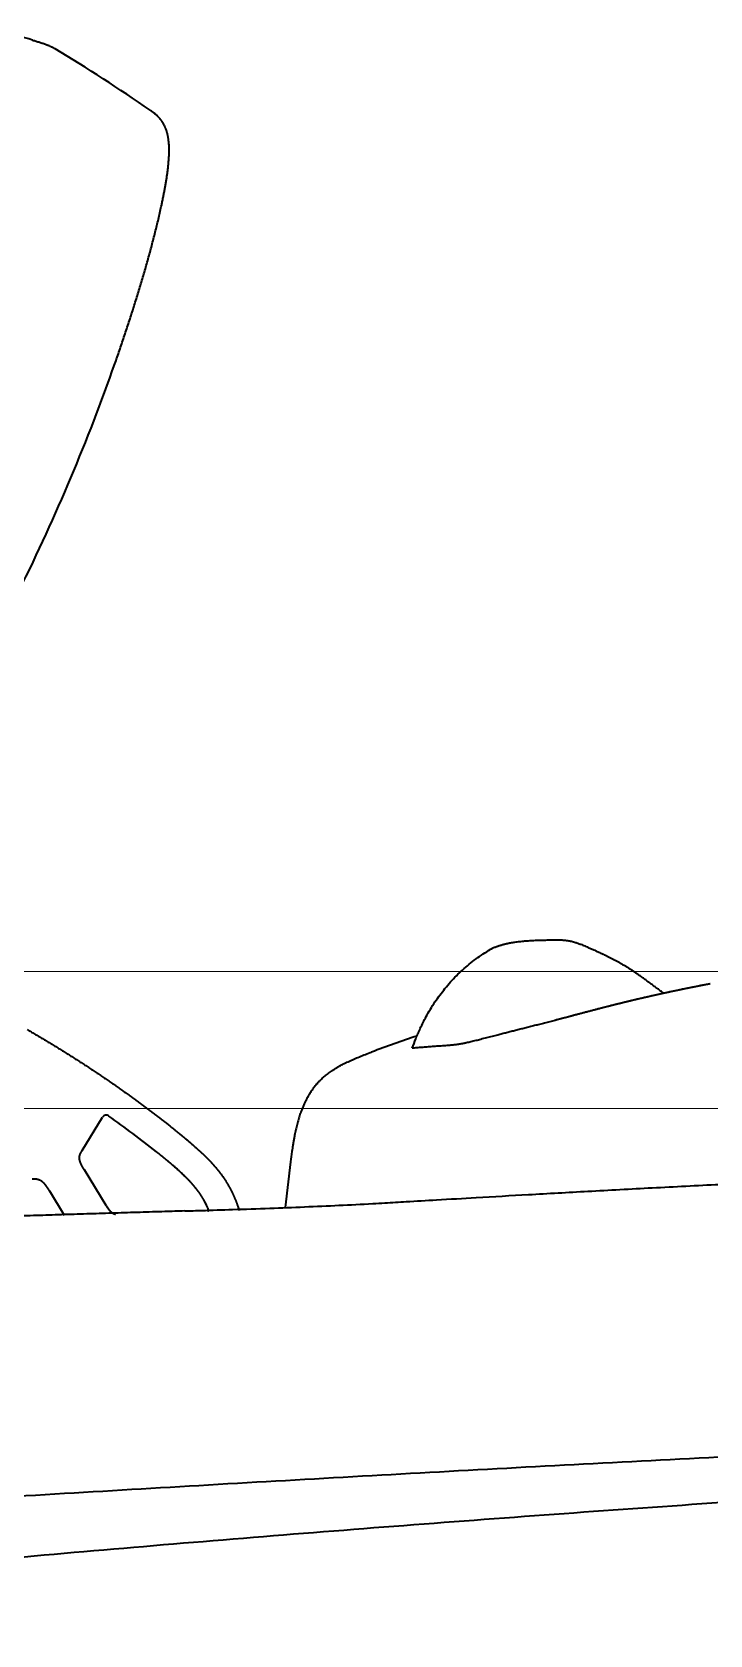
# Model space of a CAD drawing. Header units: millimetres. Extents: x 120 to 10915, y 515 to 8014.
# Drawn here: x 1227.4 to 1382.5, y 3287.7 to 3654.1 of the extents above; entities that cross this region are included whole.
import ezdxf

# ---------------------------------------------------------------- set-up
doc = ezdxf.new("R2010")
doc.units = ezdxf.units.MM
doc.layers.get('0').update_dxf_attribs({"lineweight": 13})
doc.layers.add('201_Dimensions', color=7, linetype='Continuous', lineweight=13)
doc.layers.add('206_Cab_side_and_top_view', color=7, linetype='Continuous', lineweight=13)

# ---------------------------------------------------------------- blocks, each defined once
blk = doc.blocks.new('2488798_1')
at = {"layer": '206_Cab_side_and_top_view', "color": 3, "lineweight": 35}
blk.add_arc((1035.11, 1151.58), 383.49, 55.1241, 58.9867, dxfattribs=at)
for centre, major_axis, ratio, start_param, end_param in [((845.66, 1362.69), (400.72, 105.95), 0.16389, 0.267566, 0.32516), ((1014.7, 1447.55), (-159.1, -284.21), 0.700359, 1.641757, 1.81529)]:
    blk.add_ellipse(centre, major_axis=major_axis, ratio=ratio, start_param=start_param, end_param=end_param, dxfattribs=at)
for points, knots in [([(1227.53, 1482.23), (1227.67, 1482.19), (1227.93, 1482.11), (1228.33, 1481.99), (1228.73, 1481.87), (1229.12, 1481.75), (1229.51, 1481.62), (1229.89, 1481.49), (1230.27, 1481.36), (1230.59, 1481.24), (1230.86, 1481.13), (1231.08, 1481.05), (1231.29, 1480.96), (1231.5, 1480.87), (1231.71, 1480.77), (1231.91, 1480.68), (1232.11, 1480.58), (1232.31, 1480.47), (1232.51, 1480.36), (1232.64, 1480.29), (1232.7, 1480.25)], [0, 0, 0, 0, 0.420592, 0.837698, 1.251498, 1.661981, 2.069217, 2.473265, 2.874234, 3.272204, 3.509682, 3.746224, 3.974288, 4.201641, 4.42829, 4.654347, 4.879812, 5.104883, 5.329656, 5.554664, 5.554664, 5.554664, 5.554664]), ([(1258.2, 1461.43), (1258.17, 1461.51), (1258.12, 1461.67), (1258.03, 1461.93), (1257.92, 1462.19), (1257.81, 1462.44), (1257.7, 1462.69), (1257.57, 1462.93), (1257.44, 1463.16), (1257.31, 1463.38), (1257.17, 1463.59), (1257.04, 1463.78), (1256.91, 1463.95), (1256.78, 1464.11), (1256.65, 1464.28), (1256.51, 1464.43), (1256.36, 1464.59), (1256.21, 1464.74), (1256.05, 1464.9), (1255.87, 1465.07), (1255.66, 1465.25), (1255.45, 1465.42), (1255.24, 1465.58), (1255.01, 1465.76), (1254.73, 1465.95), (1254.51, 1466.11), (1254.39, 1466.19)], [0, 0, 0, 0, 0.23993, 0.525379, 0.80568, 1.081655, 1.353814, 1.622619, 1.888566, 2.152736, 2.412972, 2.626292, 2.837471, 3.049488, 3.259735, 3.471156, 3.683388, 3.898101, 4.111647, 4.372885, 4.639815, 4.916329, 5.21253, 5.409819, 5.804775, 6.225796, 6.225796, 6.225796, 6.225796]), ([(1258.68, 1454.86), (1258.69, 1454.98), (1258.7, 1455.2), (1258.72, 1455.53), (1258.74, 1455.86), (1258.75, 1456.18), (1258.76, 1456.49), (1258.76, 1456.8), (1258.76, 1457.1), (1258.76, 1457.42), (1258.75, 1457.76), (1258.74, 1458.13), (1258.72, 1458.5), (1258.69, 1458.87), (1258.65, 1459.22), (1258.61, 1459.54), (1258.57, 1459.82), (1258.53, 1460.06), (1258.48, 1460.3), (1258.43, 1460.54), (1258.38, 1460.77), (1258.32, 1460.99), (1258.26, 1461.22), (1258.22, 1461.36), (1258.2, 1461.43)], [0, 0, 0, 0, 0.338171, 0.669609, 0.995423, 1.315215, 1.629058, 1.936922, 2.238889, 2.534894, 2.904122, 3.26412, 3.641607, 4.009255, 4.367519, 4.716713, 4.968929, 5.216633, 5.460179, 5.699771, 5.935654, 6.168028, 6.397716, 6.622986, 6.622986, 6.622986, 6.622986]), ([(1257.05, 1444.58), (1257.09, 1444.74), (1257.15, 1445.05), (1257.25, 1445.52), (1257.35, 1445.98), (1257.44, 1446.45), (1257.53, 1446.91), (1257.62, 1447.36), (1257.71, 1447.82), (1257.79, 1448.27), (1257.87, 1448.72), (1257.95, 1449.16), (1258.02, 1449.6), (1258.09, 1450.04), (1258.16, 1450.47), (1258.23, 1450.89), (1258.29, 1451.32), (1258.35, 1451.73), (1258.4, 1452.14), (1258.45, 1452.55), (1258.5, 1452.95), (1258.54, 1453.35), (1258.58, 1453.73), (1258.62, 1454.12), (1258.65, 1454.49), (1258.67, 1454.74), (1258.68, 1454.86)], [0, 0, 0, 0, 0.481493, 0.960077, 1.435888, 1.908443, 2.377991, 2.843887, 3.306343, 3.764704, 4.219758, 4.670255, 5.116569, 5.557835, 5.994657, 6.425942, 6.852312, 7.272657, 7.688524, 8.097893, 8.501373, 8.898554, 9.289351, 9.673541, 10.051027, 10.421613, 10.421613, 10.421613, 10.421613]), ([(1246.35, 1408.23), (1246.52, 1408.74), (1246.88, 1409.75), (1247.4, 1411.27), (1247.92, 1412.79), (1248.43, 1414.32), (1248.94, 1415.84), (1249.44, 1417.37), (1249.93, 1418.89), (1250.42, 1420.42), (1250.9, 1421.95), (1251.38, 1423.48), (1251.85, 1425.01), (1252.31, 1426.53), (1252.76, 1428.06), (1253.21, 1429.59), (1253.64, 1431.12), (1254.07, 1432.64), (1254.49, 1434.16), (1254.89, 1435.68), (1255.29, 1437.18), (1255.67, 1438.69), (1256.04, 1440.18), (1256.4, 1441.66), (1256.73, 1443.12), (1256.95, 1444.1), (1257.05, 1444.58)], [0, 0, 0, 0, 1.608074, 3.21621, 4.824009, 6.431179, 8.037658, 9.64315, 11.247533, 12.850685, 14.452817, 16.053416, 17.652226, 19.2489, 20.843344, 22.434588, 24.02216, 25.604789, 27.182161, 28.751999, 30.313149, 31.863498, 33.40129, 34.923662, 36.428036, 37.911168, 37.911168, 37.911168, 37.911168])]:
    blk.add_open_spline(points, degree=3, knots=knots, dxfattribs=at)
blk = doc.blocks.new('2409089_1')
at = {"layer": '206_Cab_side_and_top_view', "color": 3, "lineweight": 35}
for points, knots in [([(1305.33, 1216.26), (1306.25, 1216.31), (1308.79, 1216.46), (1313.67, 1216.74), (1320.63, 1217.15), (1329.96, 1217.7), (1341.49, 1218.36), (1354.91, 1219.11), (1369.49, 1219.89), (1386.2, 1220.74), (1404.72, 1221.64), (1424.16, 1222.51), (1442.93, 1223.3), (1460.96, 1224.01), (1478.78, 1224.67), (1496.41, 1225.27), (1513.85, 1225.83), (1525.42, 1226.17), (1531.2, 1226.33)], [0, 0, 0, 0, 2.779589, 7.631055, 14.639513, 23.71649, 35.669892, 49.281607, 64.025799, 79.470892, 99.495891, 119.631933, 137.870657, 155.860029, 173.748773, 191.364278, 208.77822, 226.100272, 226.100272, 226.100272, 226.100272]), ([(1262.35, 1214.57), (1260.82, 1214.52), (1257.4, 1214.42), (1252.08, 1214.26), (1246.36, 1214.08), (1240.62, 1213.91), (1234.87, 1213.73), (1229.14, 1213.55), (1223.41, 1213.37), (1217.68, 1213.18), (1213.86, 1213.06), (1211.95, 1212.99)], [0, 0, 0, 0, 4.585735, 10.252853, 15.986893, 21.735411, 27.49544, 33.225292, 38.955136, 44.687159, 50.419166, 50.419166, 50.419166, 50.419166]), ([(1262.35, 1214.57), (1263.63, 1214.61), (1267.27, 1214.72), (1273.75, 1214.93), (1281.61, 1215.19), (1289.72, 1215.51), (1297.57, 1215.85), (1302.76, 1216.12), (1305.33, 1216.26)], [0, 0, 0, 0, 3.850892, 10.925803, 19.454061, 27.428494, 35.283865, 43.017326, 43.017326, 43.017326, 43.017326]), ([(1791.75, 1174.09), (1780, 1173.78), (1756.5, 1173.13), (1721.26, 1172.09), (1686.02, 1170.97), (1650.78, 1169.77), (1615.54, 1168.5), (1580.31, 1167.15), (1545.08, 1165.73), (1509.86, 1164.24), (1474.63, 1162.66), (1439.41, 1161.02), (1404.2, 1159.3), (1368.99, 1157.5), (1333.78, 1155.63), (1298.58, 1153.68), (1263.39, 1151.66), (1228.2, 1149.57), (1193.03, 1147.4), (1157.86, 1145.15), (1122.69, 1142.83), (1087.52, 1140.44), (1052.28, 1137.96), (1016.98, 1135.41), (993.42, 1133.65), (981.65, 1132.76)], [0, 0, 0, 0, 35.259197, 70.518519, 105.777724, 141.036604, 176.294981, 211.552702, 246.809626, 282.066287, 317.327243, 352.586278, 387.843984, 423.1002, 458.354741, 493.607387, 528.857882, 564.105761, 599.350566, 634.592195, 669.830126, 705.064005, 740.36048, 775.822691, 811.234937, 811.234937, 811.234937, 811.234937]), ([(1053.95, 1117.65), (1077.39, 1120.53), (1124.73, 1125.91), (1196.38, 1133.02), (1269.06, 1139.38), (1341.84, 1145.01), (1414.47, 1150.03), (1486.76, 1154.48), (1559.21, 1158.46), (1631.68, 1162.01), (1704.16, 1165.16), (1776.61, 1167.95), (1849.09, 1170.41), (1897.41, 1171.84), (1921.57, 1172.51)], [0, 0, 0, 0, 70.845269, 142.945565, 215.996409, 289.699936, 361.944274, 434.404832, 506.975492, 579.610063, 652.102372, 724.612269, 797.122266, 869.644199, 869.644199, 869.644199, 869.644199])]:
    blk.add_open_spline(points, degree=3, knots=knots, dxfattribs=at)
blk = doc.blocks.new('2470071')
at = {"layer": '206_Cab_side_and_top_view', "color": 3, "lineweight": 35}
for p, q in [((1371.9, 1264.33), (1371.75, 1264.44)), ((1322.32, 1252.38), (1322.01, 1252.35)), ((1286.55, 1225.8), (1285.27, 1215.34))]:
    blk.add_line(p, q, dxfattribs=at)
for centre, radius, start, end in [((1336.84, 1266.57), 9.02, 114.032, 120.8195), ((1334.17, 1270.85), 3.97, 113.2277, 119.4241), ((1420.62, 940.84), 330.89, 108.5334, 110.4394)]:
    blk.add_arc(centre, radius, start, end, dxfattribs=at)
for points, degree, knots in [([(1333.17, 1274.81), (1333.24, 1274.84), (1333.39, 1274.91), (1333.62, 1275), (1333.84, 1275.09), (1334.1, 1275.18), (1334.38, 1275.27), (1334.69, 1275.37), (1335, 1275.46), (1335.32, 1275.55), (1335.64, 1275.63), (1335.97, 1275.7), (1336.3, 1275.78), (1336.6, 1275.83), (1336.94, 1275.9), (1337.35, 1275.97), (1337.87, 1276.04), (1338.4, 1276.11), (1338.95, 1276.18), (1339.51, 1276.24), (1340.08, 1276.29), (1340.67, 1276.33), (1341.28, 1276.37), (1341.9, 1276.41), (1342.54, 1276.44), (1343.19, 1276.47), (1343.87, 1276.49), (1344.56, 1276.51), (1345.26, 1276.52), (1345.99, 1276.53), (1346.48, 1276.54), (1346.73, 1276.54)], 3, [0, 0, 0, 0, 0.246676, 0.489975, 0.729541, 0.974253, 1.297947, 1.622822, 1.949763, 2.279236, 2.612123, 2.948611, 3.289289, 3.632844, 3.839184, 4.35105, 4.874018, 5.409499, 5.958102, 6.520776, 7.097845, 7.689957, 8.297556, 8.920759, 9.560244, 10.214994, 10.889405, 11.578521, 12.287461, 13.011829, 13.756165, 13.756165, 13.756165, 13.756165]), ([(1346.73, 1276.54), (1346.78, 1276.54), (1346.87, 1276.54), (1347.02, 1276.54), (1347.17, 1276.54), (1347.32, 1276.54), (1347.47, 1276.54), (1347.63, 1276.54), (1347.79, 1276.54), (1347.95, 1276.54), (1348.13, 1276.54), (1348.31, 1276.53), (1348.51, 1276.53), (1348.71, 1276.52), (1348.92, 1276.5), (1349.14, 1276.49), (1349.36, 1276.46), (1349.64, 1276.43), (1349.99, 1276.38), (1350.39, 1276.31), (1350.81, 1276.21), (1351.25, 1276.1), (1351.54, 1276.01), (1351.69, 1275.97)], 3, [0, 0, 0, 0, 0.146147, 0.293005, 0.440595, 0.588899, 0.740629, 0.895878, 1.055869, 1.221721, 1.398119, 1.582573, 1.775693, 1.977659, 2.188292, 2.407127, 2.634285, 2.868407, 3.259822, 3.674517, 4.105788, 4.553129, 5.016277, 5.016277, 5.016277, 5.016277]), ([(1351.69, 1275.97), (1351.8, 1275.93), (1352.04, 1275.86), (1352.4, 1275.73), (1352.76, 1275.6), (1353.18, 1275.44), (1353.63, 1275.25), (1354.12, 1275.04), (1354.57, 1274.85), (1354.98, 1274.67), (1355.36, 1274.5), (1355.73, 1274.33), (1355.98, 1274.22), (1356.11, 1274.16)], 3, [0, 0, 0, 0, 0.370861, 0.750052, 1.137056, 1.531076, 2.081359, 2.607066, 3.13794, 3.545546, 3.954752, 4.365177, 4.778851, 4.778851, 4.778851, 4.778851]), ([(1314.39, 1251.79), (1314.64, 1252.5), (1315.2, 1254.02), (1316.25, 1256.43), (1317.36, 1258.7), (1318.51, 1260.7), (1319.55, 1262.35), (1320.67, 1263.94), (1321.85, 1265.47), (1323.12, 1266.94), (1324.45, 1268.34), (1325.87, 1269.68), (1327.37, 1270.97), (1328.96, 1272.2), (1330.58, 1273.31), (1331.68, 1274), (1332.22, 1274.32)], 3, [0, 0, 0, 0, 2.260575, 4.865346, 7.87419, 9.8438, 11.79312, 13.723744, 15.659911, 17.602731, 19.534637, 21.453987, 23.460606, 25.477145, 27.466495, 29.356878, 29.356878, 29.356878, 29.356878]), ([(1356.11, 1274.16), (1356.29, 1274.08), (1356.65, 1273.92), (1357.19, 1273.67), (1357.74, 1273.41), (1358.3, 1273.15), (1358.86, 1272.88), (1359.43, 1272.6), (1360.01, 1272.31), (1360.61, 1272), (1361.22, 1271.67), (1361.85, 1271.32), (1362.5, 1270.95), (1362.93, 1270.69), (1363.15, 1270.55)], 3, [0, 0, 0, 0, 0.589463, 1.18664, 1.792857, 2.409767, 3.030249, 3.664817, 4.315501, 4.984857, 5.681296, 6.40167, 7.147619, 7.919281, 7.919281, 7.919281, 7.919281]), ([(1371.75, 1264.44), (1371.51, 1264.62), (1371.03, 1264.98), (1370.31, 1265.52), (1369.59, 1266.05), (1368.87, 1266.59), (1368.15, 1267.12), (1367.43, 1267.64), (1366.71, 1268.16), (1365.99, 1268.67), (1365.27, 1269.16), (1364.56, 1269.65), (1363.86, 1270.11), (1363.38, 1270.41), (1363.15, 1270.55)], 3, [0, 0, 0, 0, 0.900288, 1.799672, 2.698224, 3.595363, 4.490377, 5.382172, 6.269537, 7.150782, 8.024773, 8.887043, 9.733371, 10.558468, 10.558468, 10.558468, 10.558468]), ([(1382.55, 1266.48), (1381.34, 1266.25), (1380.13, 1266.02), (1378.87, 1265.78), (1377.24, 1265.45), (1375.62, 1265.11), (1375.26, 1265.04), (1374.05, 1264.79), (1372.83, 1264.53), (1372.04, 1264.35), (1370.45, 1264.01), (1368.87, 1263.65), (1368.09, 1263.47), (1366.51, 1263.11), (1364.93, 1262.74), (1364.13, 1262.55), (1363.34, 1262.35), (1362.54, 1262.16)], 5, [0, 0, 0, 0, 0, 0, 6.167216, 6.167216, 6.167216, 8.299424, 8.299424, 8.299424, 12.378698, 12.378698, 12.378698, 16.413049, 16.413049, 16.413049, 20.505144, 20.505144, 20.505144, 20.505144, 20.505144, 20.505144]), ([(1382.48, 1266.47), (1381.92, 1266.37), (1380.8, 1266.16), (1379.13, 1265.83), (1377.46, 1265.5), (1375.8, 1265.16), (1374.13, 1264.81), (1372.47, 1264.46), (1370.81, 1264.09), (1369.15, 1263.72), (1367.5, 1263.35), (1365.85, 1262.96), (1364.21, 1262.57), (1363.11, 1262.31), (1362.57, 1262.17)], 3, [0, 0, 0, 0, 1.702497, 3.40529, 5.107889, 6.809776, 8.510958, 10.210523, 11.908214, 13.604058, 15.298124, 16.990875, 18.682622, 20.373275, 20.373275, 20.373275, 20.373275]), ([(1362.54, 1262.16), (1360.94, 1261.76), (1359.35, 1261.36), (1357.75, 1260.95), (1354.64, 1260.14), (1351.54, 1259.32), (1349.98, 1258.91), (1348.47, 1258.51), (1346.95, 1258.11)], 5, [0, 0, 0, 0, 0, 0, 8.273524, 8.273524, 8.273524, 16.15495, 16.15495, 16.15495, 16.15495, 16.15495, 16.15495]), ([(1362.57, 1262.17), (1362.34, 1262.12), (1361.9, 1262.01), (1361.24, 1261.84), (1360.57, 1261.68), (1359.91, 1261.51), (1359.25, 1261.34), (1358.59, 1261.17), (1357.93, 1261.01), (1357.27, 1260.84), (1356.61, 1260.66), (1355.96, 1260.49), (1355.3, 1260.32), (1354.65, 1260.15), (1354, 1259.98), (1353.35, 1259.81), (1352.7, 1259.64), (1352.06, 1259.47), (1351.41, 1259.3), (1350.78, 1259.13), (1350.15, 1258.96), (1349.52, 1258.8), (1348.89, 1258.63), (1348.27, 1258.47), (1347.66, 1258.31), (1347.25, 1258.2), (1347.05, 1258.15)], 3, [0, 0, 0, 0, 0.684258, 1.368249, 2.051913, 2.735183, 3.417921, 4.100093, 4.781594, 5.462298, 6.142001, 6.820574, 7.497813, 8.17348, 8.847165, 9.518697, 10.187607, 10.853656, 11.516436, 12.175543, 12.830342, 13.480604, 14.125674, 14.765377, 15.39912, 16.026824, 16.026824, 16.026824, 16.026824]), ([(1347.05, 1258.15), (1346.85, 1258.09), (1346.45, 1257.99), (1345.84, 1257.83), (1345.25, 1257.68), (1344.66, 1257.53), (1344.07, 1257.37), (1343.5, 1257.23), (1342.93, 1257.08), (1342.36, 1256.94), (1341.8, 1256.79), (1341.25, 1256.65), (1340.7, 1256.51), (1340.16, 1256.38), (1339.62, 1256.24), (1339.09, 1256.1), (1338.56, 1255.97), (1338.03, 1255.84), (1337.51, 1255.71), (1336.99, 1255.57), (1336.47, 1255.44), (1335.96, 1255.31), (1335.45, 1255.18), (1334.94, 1255.05), (1334.44, 1254.92), (1334.1, 1254.84), (1333.93, 1254.79)], 3, [0, 0, 0, 0, 0.629636, 1.252631, 1.868642, 2.477826, 3.080311, 3.676077, 4.265263, 4.848051, 5.424708, 5.995442, 6.560769, 7.120739, 7.675948, 8.226407, 8.772664, 9.314782, 9.853489, 10.388662, 10.920591, 11.44956, 11.976319, 12.500699, 13.022995, 13.543515, 13.543515, 13.543515, 13.543515]), ([(1333.93, 1254.79), (1333.71, 1254.74), (1333.28, 1254.63), (1332.62, 1254.46), (1331.98, 1254.29), (1331.34, 1254.13), (1330.71, 1253.96), (1330.1, 1253.81), (1329.5, 1253.65), (1328.91, 1253.51), (1328.35, 1253.37), (1327.81, 1253.24), (1327.3, 1253.12), (1326.97, 1253.05), (1326.81, 1253.01)], 3, [0, 0, 0, 0, 0.677706, 1.350839, 2.017754, 2.676466, 3.325697, 3.961974, 4.582508, 5.184086, 5.769542, 6.328312, 6.850538, 7.340654, 7.340654, 7.340654, 7.340654]), ([(1292.67, 1243.74), (1292.74, 1243.81), (1292.86, 1243.95), (1293.06, 1244.16), (1293.26, 1244.37), (1293.51, 1244.61), (1293.8, 1244.9), (1294.16, 1245.22), (1294.55, 1245.55), (1294.97, 1245.89), (1295.42, 1246.23), (1295.92, 1246.58), (1296.45, 1246.93), (1296.95, 1247.25), (1297.4, 1247.51), (1297.79, 1247.73), (1298.21, 1247.96), (1298.68, 1248.21), (1299.17, 1248.45), (1299.73, 1248.72), (1300.34, 1249), (1301.2, 1249.38), (1302.77, 1250.03), (1304.13, 1250.55), (1305.07, 1250.89)], 3, [0, 0, 0, 0, 0.286032, 0.572783, 0.860387, 1.148979, 1.613282, 2.080999, 2.603995, 3.132499, 3.708902, 4.293212, 4.95763, 5.633684, 6.066983, 6.505368, 7.001366, 7.503997, 8.072986, 8.650383, 9.364358, 10.090471, 11.481536, 14.460721, 14.460721, 14.460721, 14.460721]), ([(1322.01, 1252.35), (1321.77, 1252.34), (1321.3, 1252.3), (1320.61, 1252.25), (1319.93, 1252.21), (1319.27, 1252.16), (1318.63, 1252.11), (1318.01, 1252.07), (1317.4, 1252.02), (1316.8, 1251.97), (1316.22, 1251.93), (1315.66, 1251.89), (1315.11, 1251.84), (1314.69, 1251.81), (1314.45, 1251.79), (1314.39, 1251.79)], 3, [0, 0, 0, 0, 0.7132, 1.407951, 2.084708, 2.743868, 3.387763, 4.014643, 4.626573, 5.221857, 5.802529, 6.366752, 6.916704, 7.450285, 7.635195, 7.635195, 7.635195, 7.635195]), ([(1326.81, 1253.01), (1326.72, 1252.99), (1326.53, 1252.95), (1326.26, 1252.89), (1326, 1252.84), (1325.76, 1252.79), (1325.52, 1252.75), (1325.3, 1252.71), (1325.09, 1252.68), (1324.89, 1252.64), (1324.7, 1252.61), (1324.51, 1252.59), (1324.34, 1252.56), (1324.17, 1252.54), (1324, 1252.52), (1323.84, 1252.51), (1323.68, 1252.49), (1323.52, 1252.47), (1323.37, 1252.46), (1323.21, 1252.45), (1323.06, 1252.43), (1322.91, 1252.42), (1322.76, 1252.41), (1322.62, 1252.4), (1322.47, 1252.39), (1322.37, 1252.38), (1322.32, 1252.38)], 3, [0, 0, 0, 0, 0.289969, 0.566448, 0.828813, 1.079229, 1.315843, 1.541194, 1.75444, 1.957601, 2.152318, 2.338414, 2.516662, 2.687845, 2.856524, 3.019631, 3.18054, 3.33722, 3.491988, 3.643695, 3.795768, 3.945608, 4.095458, 4.243682, 4.392827, 4.540817, 4.540817, 4.540817, 4.540817]), ([(1292.67, 1243.74), (1292.56, 1243.61), (1292.34, 1243.36), (1292.02, 1242.97), (1291.72, 1242.58), (1291.45, 1242.2), (1291.19, 1241.82), (1290.95, 1241.44), (1290.71, 1241.06), (1290.49, 1240.68), (1290.29, 1240.32), (1290.1, 1239.96), (1289.91, 1239.59), (1289.74, 1239.22), (1289.56, 1238.84), (1289.4, 1238.46), (1289.24, 1238.08), (1289.06, 1237.64), (1288.88, 1237.15), (1288.68, 1236.6), (1288.5, 1236.04), (1288.33, 1235.48), (1288.16, 1234.91), (1288.01, 1234.34), (1287.86, 1233.75), (1287.72, 1233.14), (1287.58, 1232.5), (1287.44, 1231.79), (1287.29, 1231.02), (1287.17, 1230.31), (1287.06, 1229.59), (1286.96, 1228.91), (1286.78, 1227.61), (1286.65, 1226.59), (1286.55, 1225.8)], 3, [0, 0, 0, 0, 0.511747, 1.022073, 1.502318, 1.982482, 2.429472, 2.87725, 3.326173, 3.776569, 4.181912, 4.588913, 4.997759, 5.408628, 5.821685, 6.237088, 6.654988, 7.075528, 7.651973, 8.233877, 8.821551, 9.415295, 10.001899, 10.594689, 11.193858, 11.799581, 12.4756, 13.159737, 13.98661, 14.824571, 15.325478, 16.165217, 16.888238, 19.259665, 19.259665, 19.259665, 19.259665])]:
    blk.add_open_spline(points, degree=degree, knots=knots, dxfattribs=at)
blk = doc.blocks.new('2547798_1')
at = {"layer": '206_Cab_side_and_top_view', "color": 3, "lineweight": 35}
for p, q in [((1238.85, 1228.36), (1243.53, 1236)), ((1244.36, 1215.81), (1239.36, 1223.97)), ((1234.86, 1213.5), (1231.43, 1219.11))]:
    blk.add_line(p, q, dxfattribs=at)
for centre, radius, start, end in [((1244.38, 1235.47), 1, 54.2417, 148.2963), ((1096.39, 1027.73), 256.06, 51.4862, 54.5344)]:
    blk.add_arc(centre, radius, start, end, dxfattribs=at)
blk.add_open_spline([(1226.28, 1256.02), (1233.33, 1251.97), (1240.24, 1247.66), (1246.99, 1243.09), (1253.56, 1238.28), (1259.92, 1233.21)], degree=5, dxfattribs=at)
for points, knots in [([(1259.92, 1233.21), (1260.87, 1232.45), (1261.82, 1231.69), (1262.76, 1230.91), (1264.16, 1229.73), (1265.51, 1228.51), (1265.96, 1228.1), (1267.14, 1226.99), (1268.27, 1225.82), (1268.96, 1225.07), (1270.08, 1223.75), (1271.1, 1222.35), (1271.5, 1221.76), (1272.32, 1220.45), (1273.05, 1219.09), (1273.41, 1218.34), (1273.91, 1217.16), (1274.35, 1215.96), (1274.5, 1215.54), (1274.64, 1215.12), (1274.77, 1214.69)], [0, 0, 0, 0, 0, 0, 8.601063, 8.601063, 8.601063, 12.902097, 12.902097, 12.902097, 20.067107, 20.067107, 20.067107, 25.133915, 25.133915, 25.133915, 31.015932, 31.015932, 31.015932, 34.166142, 34.166142, 34.166142, 34.166142, 34.166142, 34.166142]), ([(1239.36, 1223.97), (1239.16, 1224.3), (1238.96, 1224.63), (1238.76, 1224.96), (1238.51, 1225.49), (1238.34, 1226.04), (1238.29, 1226.22), (1238.23, 1226.61), (1238.25, 1226.99), (1238.28, 1227.18), (1238.39, 1227.54), (1238.56, 1227.88), (1238.66, 1228.04), (1238.76, 1228.2), (1238.85, 1228.36)], [0, 0, 0, 0, 0, 0, 2.748827, 2.748827, 2.748827, 4.1194, 4.1194, 4.1194, 5.494922, 5.494922, 5.494922, 6.833708, 6.833708, 6.833708, 6.833708, 6.833708, 6.833708]), ([(1267.65, 1215.14), (1267.37, 1215.79), (1267.06, 1216.43), (1266.73, 1217.05), (1266, 1218.27), (1265.16, 1219.42), (1264.72, 1219.97), (1263.79, 1221.05), (1262.81, 1222.07), (1262.3, 1222.57), (1260.76, 1224.03), (1259.14, 1225.42), (1258.05, 1226.32), (1256.95, 1227.21), (1255.85, 1228.09)], [0, 0, 0, 0, 0, 0, 5.01973, 5.01973, 5.01973, 10.039075, 10.039075, 10.039075, 15.054806, 15.054806, 15.054806, 25.067893, 25.067893, 25.067893, 25.067893, 25.067893, 25.067893]), ([(1231.43, 1219.11), (1231.21, 1219.47), (1230.99, 1219.82), (1230.75, 1220.18), (1230.37, 1220.68), (1229.92, 1221.12), (1229.76, 1221.25), (1229.41, 1221.49), (1229.03, 1221.67), (1228.83, 1221.73), (1228.43, 1221.83), (1228.01, 1221.86), (1227.81, 1221.86), (1227.6, 1221.86), (1227.4, 1221.86)], [0, 0, 0, 0, 0, 0, 2.990685, 2.990685, 2.990685, 4.483383, 4.483383, 4.483383, 5.97907, 5.97907, 5.97907, 7.446239, 7.446239, 7.446239, 7.446239, 7.446239, 7.446239]), ([(1244.36, 1215.81), (1244.54, 1215.51), (1244.73, 1215.21), (1244.93, 1214.91), (1245.27, 1214.5), (1245.69, 1214.18), (1245.84, 1214.09), (1246.05, 1213.98), (1246.27, 1213.9), (1246.34, 1213.88), (1246.4, 1213.86), (1246.46, 1213.85)], [0, 0, 0, 0, 0, 0, 2.514947, 2.514947, 2.514947, 3.773373, 3.773373, 3.773373, 4.227702, 4.227702, 4.227702, 4.227702, 4.227702, 4.227702]), ([(1267.71, 1214.48), (1267.73, 1214.58), (1267.74, 1214.67), (1267.74, 1214.77), (1267.73, 1214.9), (1267.69, 1215.03), (1267.68, 1215.07), (1267.67, 1215.1), (1267.65, 1215.14)], [1.971828, 1.971828, 1.971828, 1.971828, 1.971828, 1.971828, 2.698705, 2.698705, 2.698705, 2.977237, 2.977237, 2.977237, 2.977237, 2.977237, 2.977237])]:
    blk.add_open_spline(points, degree=5, knots=knots, dxfattribs=at)
blk = doc.blocks.new('BLOCK94')
at = {"layer": '201_Dimensions', "color": 2, "lineweight": 18}
blk.add_line((2000, 1269.319824), (243, 1269.319824), dxfattribs=at)
blk = doc.blocks.new('BLOCK108')
at = {"layer": '201_Dimensions', "color": 2, "lineweight": 18}
blk.add_line((1950, 1238), (318, 1238), dxfattribs=at)

msp = doc.modelspace()

# ---------------------------------------------------------------- block references
at = {"color": 7, "lineweight": 35}
for name in ['2488798_1', '2470071', '2547798_1', '2409089_1']:
    msp.add_blockref(name, (0, 2170), dxfattribs=at)
at = {"layer": '201_Dimensions', "lineweight": 0}
for name in ['BLOCK94', 'BLOCK108']:
    msp.add_blockref(name, (0, 2170), dxfattribs=at)

doc.saveas('drawing.dxf')
